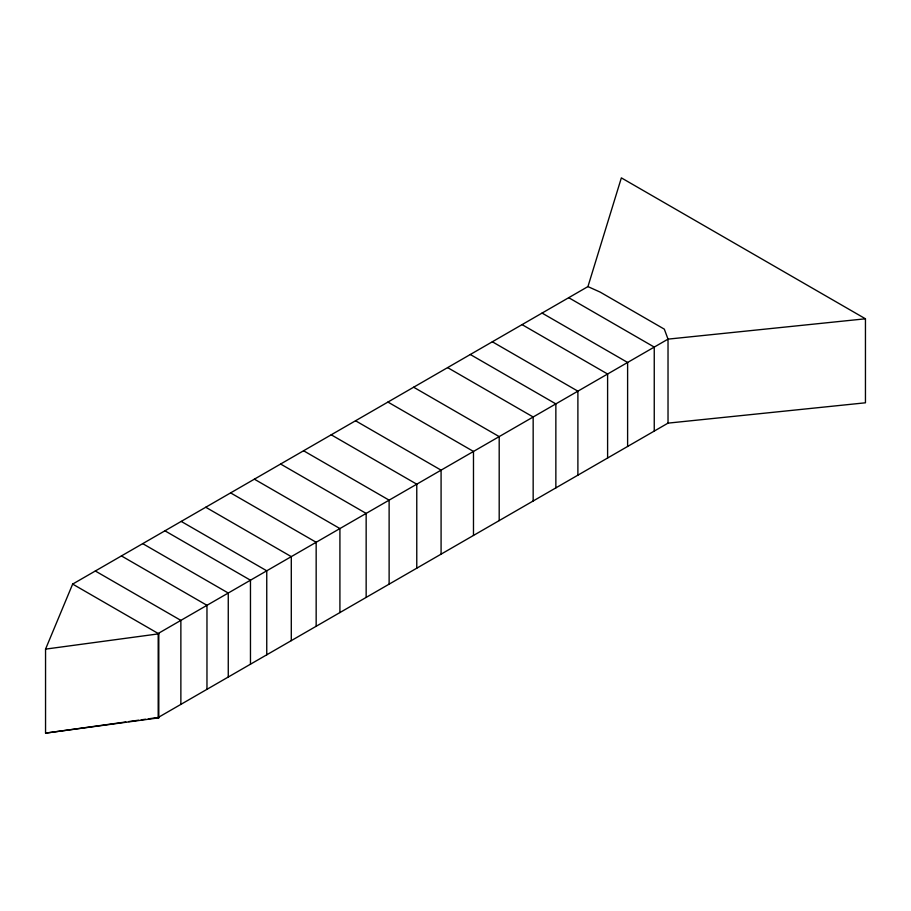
<?xml version="1.0" encoding="UTF-8"?>
<svg xmlns="http://www.w3.org/2000/svg" width="911" height="911" viewBox="0 0 911 911"><rect width="100%" height="100%" fill="white"/><g stroke="black" fill="none" stroke-linecap="round" stroke-linejoin="round"><path stroke-width="1.37" d="M72.652 584.088L158.799 633.828L158.799 717.834L45.55 733.127L45.55 649.122L72.652 584.088L587.937 286.589L621.359 177.873L865.45 318.793L865.45 402.799L668.025 423.125L158.195 717.481L148.345 718.847M45.55 733.127L125.809 721.979M128.622 721.592L138.483 720.214M141.296 719.827L145.521 719.235M45.55 649.122L158.799 633.828M865.45 318.793L668.025 339.131L158.195 633.475L158.195 717.481L158.799 717.834M587.937 286.589L600.178 292.112L664.313 329.144L668.025 339.131L668.025 423.125M568.715 297.692L654.246 347.08L654.246 431.085M542.068 313.077L627.611 362.464L627.611 446.458M522.06 324.623L607.603 374.011L607.603 458.017M492.35 341.784L577.893 391.172L577.893 475.166M470.315 354.504L555.858 403.892L555.858 487.897M447.62 367.611L533.163 416.987L533.163 500.993M413.651 387.221L499.194 436.608L499.194 520.602M387.938 402.07L473.481 451.446L473.481 535.452M355.541 420.768L441.083 470.156L441.083 554.15M331.228 434.809L416.771 484.196L416.771 568.191M303.579 450.763L389.122 500.15L389.122 584.156M280.611 464.029L366.154 513.417L366.154 597.411M254.374 479.175L339.917 528.562L339.917 612.568M230.62 492.897L316.163 542.273L316.163 626.278M205.749 507.245L291.292 556.632L291.292 640.638M181.221 521.411L266.752 570.798L266.752 654.804M164.937 530.817L250.468 580.205L250.468 664.199M142.72 543.639L228.262 593.027L228.262 677.032M121.436 555.926L206.968 605.314L206.968 689.32M95.325 571.003L180.868 620.391L180.868 704.385"/></g></svg>
